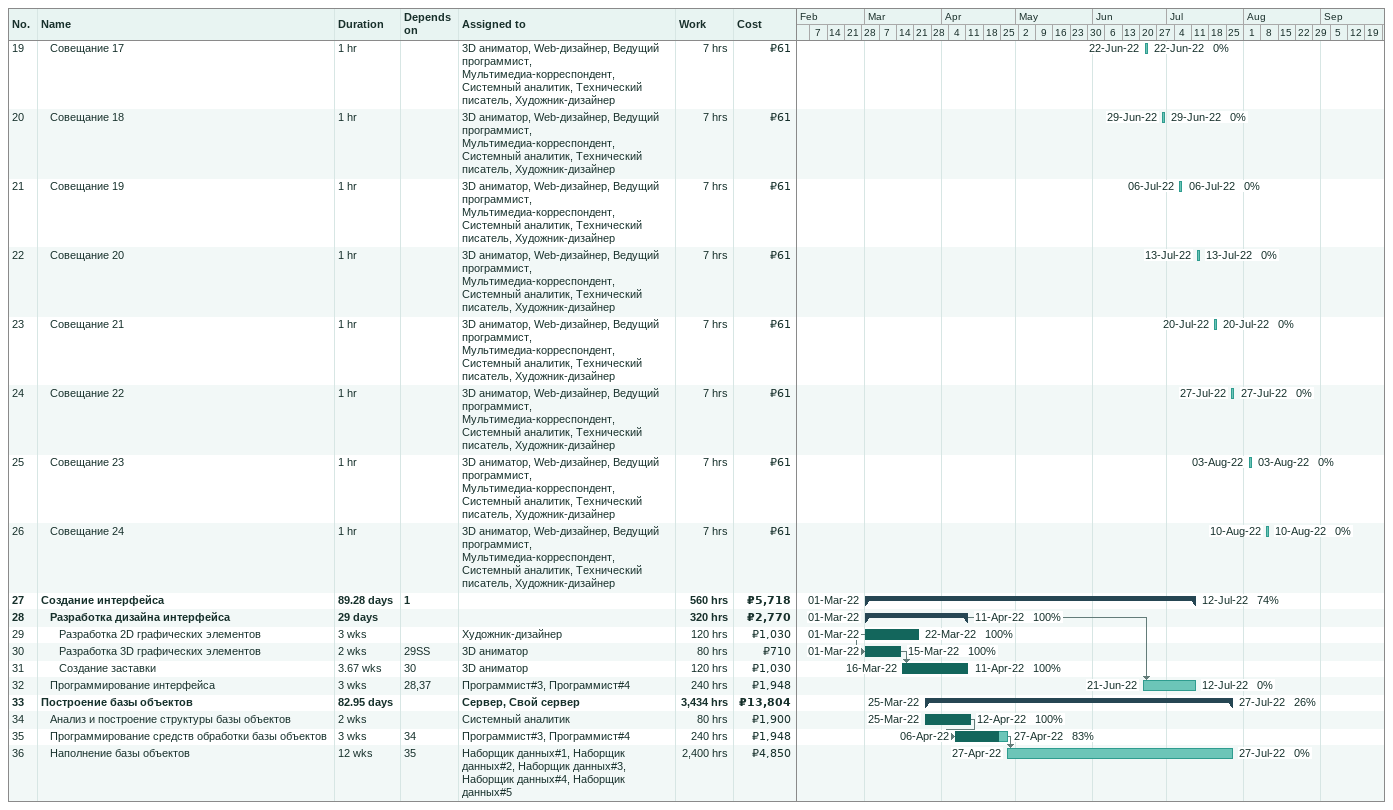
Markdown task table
| ID | Level | Task | Duration | Start | Finish | Predecessors | Resources | % complete | Work (h) | Cost (₽) |
|---|---|---|---|---|---|---|---|---|---|---|
| 19 | 2 | Совещание 17 | 1h | 2022-06-22 | 2022-06-22 |  | 3D аниматор, Web-дизайнер, Ведущий программист, Мультимедиа-корреспондент, Системный аналитик, Технический писатель, Художник-дизайнер | 0 | 7 | 61 |
| 20 | 2 | Совещание 18 | 1h | 2022-06-29 | 2022-06-29 |  | 3D аниматор, Web-дизайнер, Ведущий программист, Мультимедиа-корреспондент, Системный аналитик, Технический писатель, Художник-дизайнер | 0 | 7 | 61 |
| 21 | 2 | Совещание 19 | 1h | 2022-07-06 | 2022-07-06 |  | 3D аниматор, Web-дизайнер, Ведущий программист, Мультимедиа-корреспондент, Системный аналитик, Технический писатель, Художник-дизайнер | 0 | 7 | 61 |
| 22 | 2 | Совещание 20 | 1h | 2022-07-13 | 2022-07-13 |  | 3D аниматор, Web-дизайнер, Ведущий программист, Мультимедиа-корреспондент, Системный аналитик, Технический писатель, Художник-дизайнер | 0 | 7 | 61 |
| 23 | 2 | Совещание 21 | 1h | 2022-07-20 | 2022-07-20 |  | 3D аниматор, Web-дизайнер, Ведущий программист, Мультимедиа-корреспондент, Системный аналитик, Технический писатель, Художник-дизайнер | 0 | 7 | 61 |
| 24 | 2 | Совещание 22 | 1h | 2022-07-27 | 2022-07-27 |  | 3D аниматор, Web-дизайнер, Ведущий программист, Мультимедиа-корреспондент, Системный аналитик, Технический писатель, Художник-дизайнер | 0 | 7 | 61 |
| 25 | 2 | Совещание 23 | 1h | 2022-08-03 | 2022-08-03 |  | 3D аниматор, Web-дизайнер, Ведущий программист, Мультимедиа-корреспондент, Системный аналитик, Технический писатель, Художник-дизайнер | 0 | 7 | 61 |
| 26 | 2 | Совещание 24 | 1h | 2022-08-10 | 2022-08-10 |  | 3D аниматор, Web-дизайнер, Ведущий программист, Мультимедиа-корреспондент, Системный аналитик, Технический писатель, Художник-дизайнер | 0 | 7 | 61 |
| 27 | 1 | **Создание интерфейса** | 89.28d | 2022-03-01 | 2022-07-12 | 1 |  | 74 | 560 | 5718 |
| 28 | 2 | **Разработка дизайна интерфейса** | 29d | 2022-03-01 | 2022-04-11 |  |  | 100 | 320 | 2770 |
| 29 | 3 | Разработка 2D графических элементов | 3w | 2022-03-01 | 2022-03-22 |  | Художник-дизайнер | 100 | 120 | 1030 |
| 30 | 3 | Разработка 3D графических элементов | 2w | 2022-03-01 | 2022-03-15 | 29SS | 3D аниматор | 100 | 80 | 710 |
| 31 | 3 | Создание заставки | 3.67w | 2022-03-16 | 2022-04-11 | 30 | 3D аниматор | 100 | 120 | 1030 |
| 32 | 2 | Программирование интерфейса | 3w | 2022-06-21 | 2022-07-12 | 28, 37 | Программист#3, Программист#4 | 0 | 240 | 1948 |
| 33 | 1 | **Построение базы объектов** | 82.95d | 2022-03-25 | 2022-07-27 |  | Сервер, Свой сервер | 26 | 3434 | 13804 |
| 34 | 2 | Анализ и построение структуры базы объектов | 2w | 2022-03-25 | 2022-04-12 |  | Системный аналитик | 100 | 80 | 1900 |
| 35 | 2 | Программирование средств обработки базы объектов | 3w | 2022-04-06 | 2022-04-27 | 34 | Программист#3, Программист#4 | 83 | 240 | 1948 |
| 36 | 2 | Наполнение базы объектов | 12w | 2022-04-27 | 2022-07-27 | 35 | Наборщик данных#1, Наборщик данных#2, Наборщик данных#3, Наборщик данных#4, Наборщик данных#5 | 0 | 2400 | 4850 |
